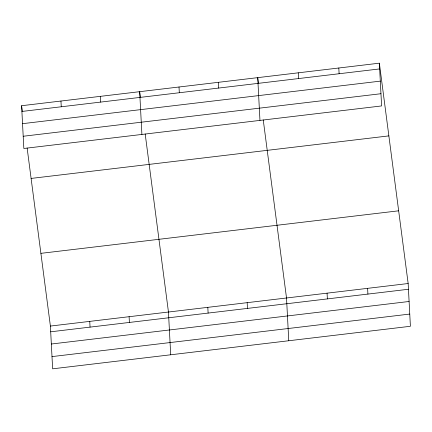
<?xml version="1.0" encoding="UTF-8"?>
<svg xmlns="http://www.w3.org/2000/svg" width="432" height="432" viewBox="0 0 432 432"><rect width="100%" height="100%" fill="white"/><g stroke="black" fill="none" stroke-linecap="round" stroke-linejoin="round"><path stroke-width="0.65" d="M379.361 63.18L381.602 105.937L23.841 148.478L21.6 105.716L379.361 63.18L408.159 283.522L410.4 326.284L52.639 368.82L50.398 326.063L27.13 148.019M21.902 111.456L379.663 68.92M22.54 123.671L380.3 81.135M23.198 136.258L380.959 93.722M31.104 178.427L388.865 135.891M40.894 253.346L398.655 210.811M50.398 326.063L408.159 283.522M50.701 331.803L408.461 289.262M51.338 344.018L409.099 301.482M51.997 356.605L409.757 314.069M258.498 83.592L257.72 77.641L259.961 120.404M263.25 119.945L286.519 297.988L288.76 340.745M140.438 97.627L139.66 91.676L141.901 134.438M145.19 133.985L168.458 312.023L170.699 354.785M21.6 105.716L22.378 111.667M367.61 288.344L367.913 294.084M338.812 67.997L339.115 73.737M327.067 293.166L327.37 298.906M298.269 72.819L298.571 78.559M247.169 302.665L247.466 308.405M218.371 82.318L218.668 88.058M207.814 307.346L208.116 313.081M179.015 86.999L179.318 92.74M129.103 316.705L129.406 322.439M100.305 96.358L100.607 102.098M89.753 321.381L90.05 327.121M60.955 101.034L61.252 106.774"/></g></svg>
